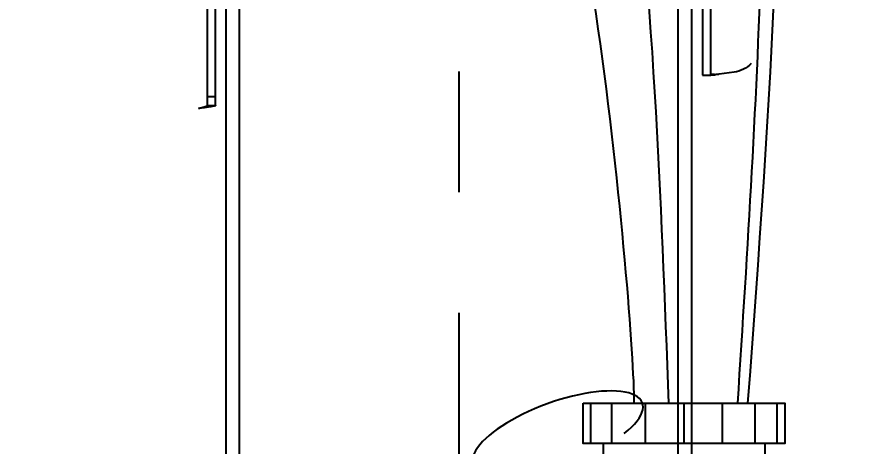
# Model space of a CAD drawing. Header units: feet. Extents: x -4 to 661, y -10 to 600.
# Drawn here: x 608.102 to 608.969, y 592.794 to 593.239 of the extents above; entities that cross this region are included whole.
import ezdxf
from ezdxf import colors
from ezdxf.entities.mleader import LeaderData, LeaderLine
from ezdxf.math import Vec2, Vec3

# ---------------------------------------------------------------- set-up
doc = ezdxf.new("R2010")
doc.units = ezdxf.units.FT
doc.header["$MEASUREMENT"] = 0
doc.linetypes.add('CENTER2', pattern=[1.125, 0.75, -0.125, 0.125, -0.125])
for name, color, linetype in [('E-ARRY-POST', 4, 'Continuous'), ('E-CABL-DW', 45, 'DW_CABLE'), ('E-CABL-INST', 1, 'INSTRUMENT_CABLE'), ('E-COND-PVC', 4, 'Continuous'), ('E-DIMS', 7, 'Continuous'), ('G-ANNO-TEXT', 1, 'Continuous')]:
    doc.layers.add(name, color=color, linetype=linetype)
doc.styles.add('NEI-A', font='arial.ttf')
doc.styles.get("Standard").update_dxf_attribs({"font": 'arial.ttf'})
doc.linetypes.add('DW_CABLE', pattern='A,1,-0.2,["DW",Standard,S=0.1,R=0,X=-0.1,Y=-0.05],-0.2', length=1.4)
doc.linetypes.add('INSTRUMENT_CABLE', pattern='A,1,-0.2,["INST",Standard,S=0.1,R=0,X=-0.09,Y=-0.05],-0.3', length=1.5)

# ---------------------------------------------------------------- blocks, each defined once
blk = doc.blocks.new('Equipment Callout Arrowhead .75')
at = {"color": 0}
blk.add_ellipse((-0.2476, 0), major_axis=(0.7427, 0), ratio=0.350959, start_param=-0.80282, end_param=3.944413, dxfattribs=at)

msp = doc.modelspace()

# ---------------------------------------------------------------- linework, layer by layer
at = {"layer": 'E-ARRY-POST', "color": 9}
for p, q in [((608.7993, 593.73112), (608.7993, 590.38671)), ((608.29838, 593.71545), (608.29838, 593.14666)), ((608.8105, 593.71545), (608.8105, 593.17811))]:
    msp.add_line(p, q, dxfattribs=at)
for points in [[(608.3183, 590.83863), (608.3183, 593.73112)], [(608.33205, 590.83863), (608.33205, 593.73112)], [(608.3071, 593.14666), (608.3071, 593.71545)], [(608.81922, 593.17811), (608.81922, 593.71545)], [(608.8105, 593.17811), (608.81922, 593.17811)], [(608.82793, 593.17904), (608.82765, 593.17899), (608.82736, 593.17894), (608.82707, 593.17889), (608.82678, 593.17885), (608.82649, 593.17881), (608.82621, 593.17877), (608.82592, 593.17874), (608.82564, 593.17872), (608.82536, 593.17869), (608.82508, 593.17868), (608.82481, 593.17866), (608.82454, 593.17865), (608.82428, 593.17864), (608.82401, 593.17863), (608.82376, 593.17863), (608.8235, 593.17863), (608.82325, 593.17863), (608.82301, 593.17864), (608.82277, 593.17864), (608.82254, 593.17865), (608.82231, 593.17866), (608.82209, 593.17867), (608.82188, 593.17869), (608.82168, 593.1787), (608.82148, 593.17872), (608.82128, 593.17874), (608.8211, 593.17875), (608.82092, 593.17877), (608.82075, 593.17879), (608.82059, 593.17881), (608.82044, 593.17883), (608.82029, 593.17885), (608.82016, 593.17887), (608.82003, 593.17889), (608.81991, 593.17891), (608.8198, 593.17893), (608.8197, 593.17894), (608.81961, 593.17896), (608.81953, 593.17898), (608.81946, 593.17899), (608.81939, 593.179), (608.81934, 593.17902), (608.8193, 593.17903), (608.81926, 593.17903), (608.81924, 593.17904), (608.81922, 593.17904), (608.81922, 593.17904)], [(608.81922, 593.17863), (608.81922, 593.17863), (608.81922, 593.17863), (608.81922, 593.17863), (608.81922, 593.17863), (608.81923, 593.17863), (608.81923, 593.17863), (608.81923, 593.17863), (608.81923, 593.17863), (608.81923, 593.17863), (608.81923, 593.17863), (608.81924, 593.17863)], [(608.81924, 593.17863), (608.82359, 593.17863)], [(608.84322, 593.18122), (608.82793, 593.17904)], [(608.29838, 593.15617), (608.3071, 593.15617)], [(608.30709, 593.14658), (608.30702, 593.14652), (608.30686, 593.14645), (608.30663, 593.14638), (608.30632, 593.14629), (608.30593, 593.1462), (608.30548, 593.14609), (608.30495, 593.14598), (608.30436, 593.14586), (608.3037, 593.14574), (608.30298, 593.14561), (608.3022, 593.14548), (608.30136, 593.14534), (608.30047, 593.1452), (608.29953, 593.14506), (608.29855, 593.14491), (608.29752, 593.14476), (608.29647, 593.14461), (608.29538, 593.14447), (608.29427, 593.14432), (608.29314, 593.14417), (608.29199, 593.14403), (608.29083, 593.14388), (608.28967, 593.14374)], [(608.28967, 593.14374), (608.29023, 593.14388), (608.29078, 593.14401), (608.29133, 593.14415), (608.29187, 593.14429), (608.29241, 593.14443), (608.29293, 593.14458), (608.29344, 593.14472), (608.29393, 593.14486), (608.29441, 593.145), (608.29487, 593.14514), (608.29531, 593.14527), (608.29572, 593.14541), (608.29611, 593.14554), (608.29647, 593.14566), (608.29681, 593.14579), (608.29711, 593.1459), (608.29739, 593.14601), (608.29763, 593.14612), (608.29784, 593.14621), (608.29802, 593.1463), (608.29816, 593.14639), (608.29827, 593.14646), (608.29835, 593.14652)], [(608.29835, 593.14652), (608.29835, 593.14652), (608.29835, 593.14652), (608.29836, 593.14652), (608.29836, 593.14652), (608.29836, 593.14652), (608.29837, 593.14652), (608.29837, 593.14652), (608.29837, 593.14652), (608.29838, 593.14652), (608.29838, 593.14652), (608.29838, 593.14652)], [(608.29838, 593.14652), (608.29857, 593.14653), (608.29877, 593.14653), (608.29898, 593.14654), (608.29921, 593.14654), (608.29946, 593.14654), (608.29973, 593.14655), (608.30002, 593.14655), (608.30033, 593.14655), (608.30066, 593.14656), (608.30101, 593.14656), (608.30139, 593.14656), (608.30179, 593.14656), (608.30222, 593.14656), (608.30267, 593.14657), (608.30315, 593.14657), (608.30364, 593.14657), (608.30414, 593.14657), (608.30464, 593.14657), (608.30515, 593.14657), (608.30566, 593.14658), (608.30615, 593.14658), (608.30663, 593.14658), (608.30709, 593.14658)]]:
    msp.add_lwpolyline(points, dxfattribs=at)
at = {"layer": 'E-ARRY-POST', "color": 9, "flags": 128}
msp.add_lwpolyline([(608.78555, 590.42094), (608.78555, 593.73112)], dxfattribs=at)
at = {"layer": 'E-ARRY-POST', "color": 9, "extrusion": (0, 0, -1)}
msp.add_lwpolyline([(-608.86108, 593.19024, 0.164389), (-608.84322, 593.18122)], format="xyb", dxfattribs=at)
at = {"layer": 'E-CABL-DW', "color": 100, "linetype": 'Continuous'}
for points, knots in [([(608.84711, 592.83863), (608.8675, 593.15825), (608.89792, 593.63529), (608.81421, 594.18846), (608.91245, 594.54329), (609.16717, 594.6354), (609.65572, 594.87359), (609.80795, 594.94192), (609.92357, 594.99381)], [0, 0, 0, 0, 11.421458, 17.04695, 20.455142, 23.242221, 26.695806, 37.603888, 37.603888, 37.603888, 37.603888]), ([(608.85764, 592.83863), (608.88018, 593.14368), (608.9143, 593.60555), (608.83977, 594.15227), (608.9212, 594.49499), (609.22522, 594.62216), (609.56997, 594.78594), (609.78462, 594.88342), (609.94689, 594.95712)], [0, 0, 0, 0, 10.941804, 16.567297, 19.975488, 22.762568, 26.216152, 36.915486, 36.915486, 36.915486, 36.915486])]:
    msp.add_open_spline(points, degree=3, knots=knots, dxfattribs=at)
at = {"layer": 'E-CABL-INST', "color": 1, "linetype": 'Continuous'}
msp.add_spline([(607.24369, 593.7592), (607.46656, 593.68005), (607.96077, 593.86166), (608.61298, 593.86166), (608.73036, 593.50168), (608.77546, 592.83813)], degree=3, dxfattribs=at)
msp.add_open_spline([(605.31778, 592.86113), (605.3418, 592.84378), (605.39994, 592.84088), (605.72697, 593.01543), (606.2995, 593.25315), (606.61922, 593.41658), (606.81998, 593.34229), (607.13226, 593.37944), (607.48916, 593.55029), (608.04682, 593.75086), (608.37398, 593.82515), (608.61191, 593.69886), (608.71252, 593.23829), (608.73974, 592.88302), (608.73974, 592.83863)], degree=3, dxfattribs=at)
at = {"layer": 'E-COND-PVC', "linetype": 'Continuous'}
msp.add_lwpolyline([(608.68738, 592.83863), (608.89572, 592.83863), (608.89572, 592.79697), (608.68738, 592.79697)], close=True, dxfattribs=at)
at = {"layer": 'E-COND-PVC', "linetype": 'Continuous', "flags": 128}
for points in [[(608.69531, 592.79697), (608.69531, 592.83863)], [(608.71675, 592.79697), (608.71675, 592.83863)], [(608.75169, 592.79697), (608.75169, 592.83863)], [(608.79155, 592.79697), (608.79155, 592.83863)], [(608.83141, 592.79697), (608.83141, 592.83863)], [(608.86521, 592.79697), (608.86521, 592.83863)], [(608.88779, 592.79697), (608.88779, 592.83863)]]:
    msp.add_lwpolyline(points, dxfattribs=at)
at = {"layer": 'E-COND-PVC', "linetype": 'Continuous'}
for points in [[(608.70822, 592.3803), (608.70822, 592.79697)], [(608.87488, 592.79697), (608.87488, 592.3803)]]:
    msp.add_lwpolyline(points, dxfattribs=at)
at = {"layer": 'E-DIMS', "color": 7, "linetype": 'CENTER2', "flags": 128}
msp.add_lwpolyline([(608.55882, 594.05697), (608.558, 587.51294)], dxfattribs=at)

# ---------------------------------------------------------------- leaders
at = {"layer": 'G-ANNO-TEXT'}
ml = msp.add_multileader_mtext('Standard', dxfattribs=at)
ml.set_content('BUSHING (TYP.)', color=256, style='NEI-A')
ml.set_leader_properties()
ml.set_arrow_properties(name='Equipment Callout Arrowhead .75')
ml.build(insert=Vec2(0, 0))
ml.multileader.update_dxf_attribs({"dogleg_length": 0.0625, "arrow_head_size": 0.125})
ctx = ml.context
ctx.base_point, ctx.char_height, ctx.arrow_head_size, ctx.landing_gap_size, ctx.plane_origin = Vec3(606.43831, 592.3131), 0.1, 0.125, 0.09, Vec3(612.34987, 591.49472)
notes = []
notes.append((ctx, [(0, (1, 1, 0), (607.29834, 592.3131), (-1, 0), 0.0625, [(0, [(608.69022, 592.8178)], 0, [])])]))
ctx.mtext.insert, ctx.mtext.width, ctx.mtext.flow_direction = Vec3(606.52831, 592.3778), 1.0219271, 5
for ctx, leaders in notes:
    for number, flags, end, landing, length, lines in leaders:
        leader = LeaderData()
        leader.index, (leader.has_last_leader_line, leader.has_dogleg_vector, leader.attachment_direction) = number, flags
        leader.last_leader_point, leader.dogleg_vector, leader.dogleg_length = Vec3(end), Vec3(landing), length
        for number, points, colour, breaks in lines:
            line = LeaderLine()
            line.index, line.vertices, line.color, line.breaks = number, Vec3.list(points), colors.encode_raw_color(colour), breaks
            leader.lines.append(line)
        ctx.leaders.append(leader)

doc.saveas('drawing.dxf')
